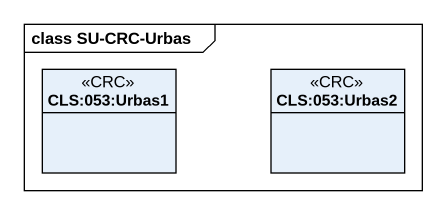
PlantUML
@startuml
mainframe class SU-CRC-Urbas
hide circle
hide empty members
class "CLS:053:Urbas1" as CLS_053_Urbas1 <<CRC>>
class "CLS:053:Urbas2" as CLS_053_Urbas2 <<CRC>>
@enduml
